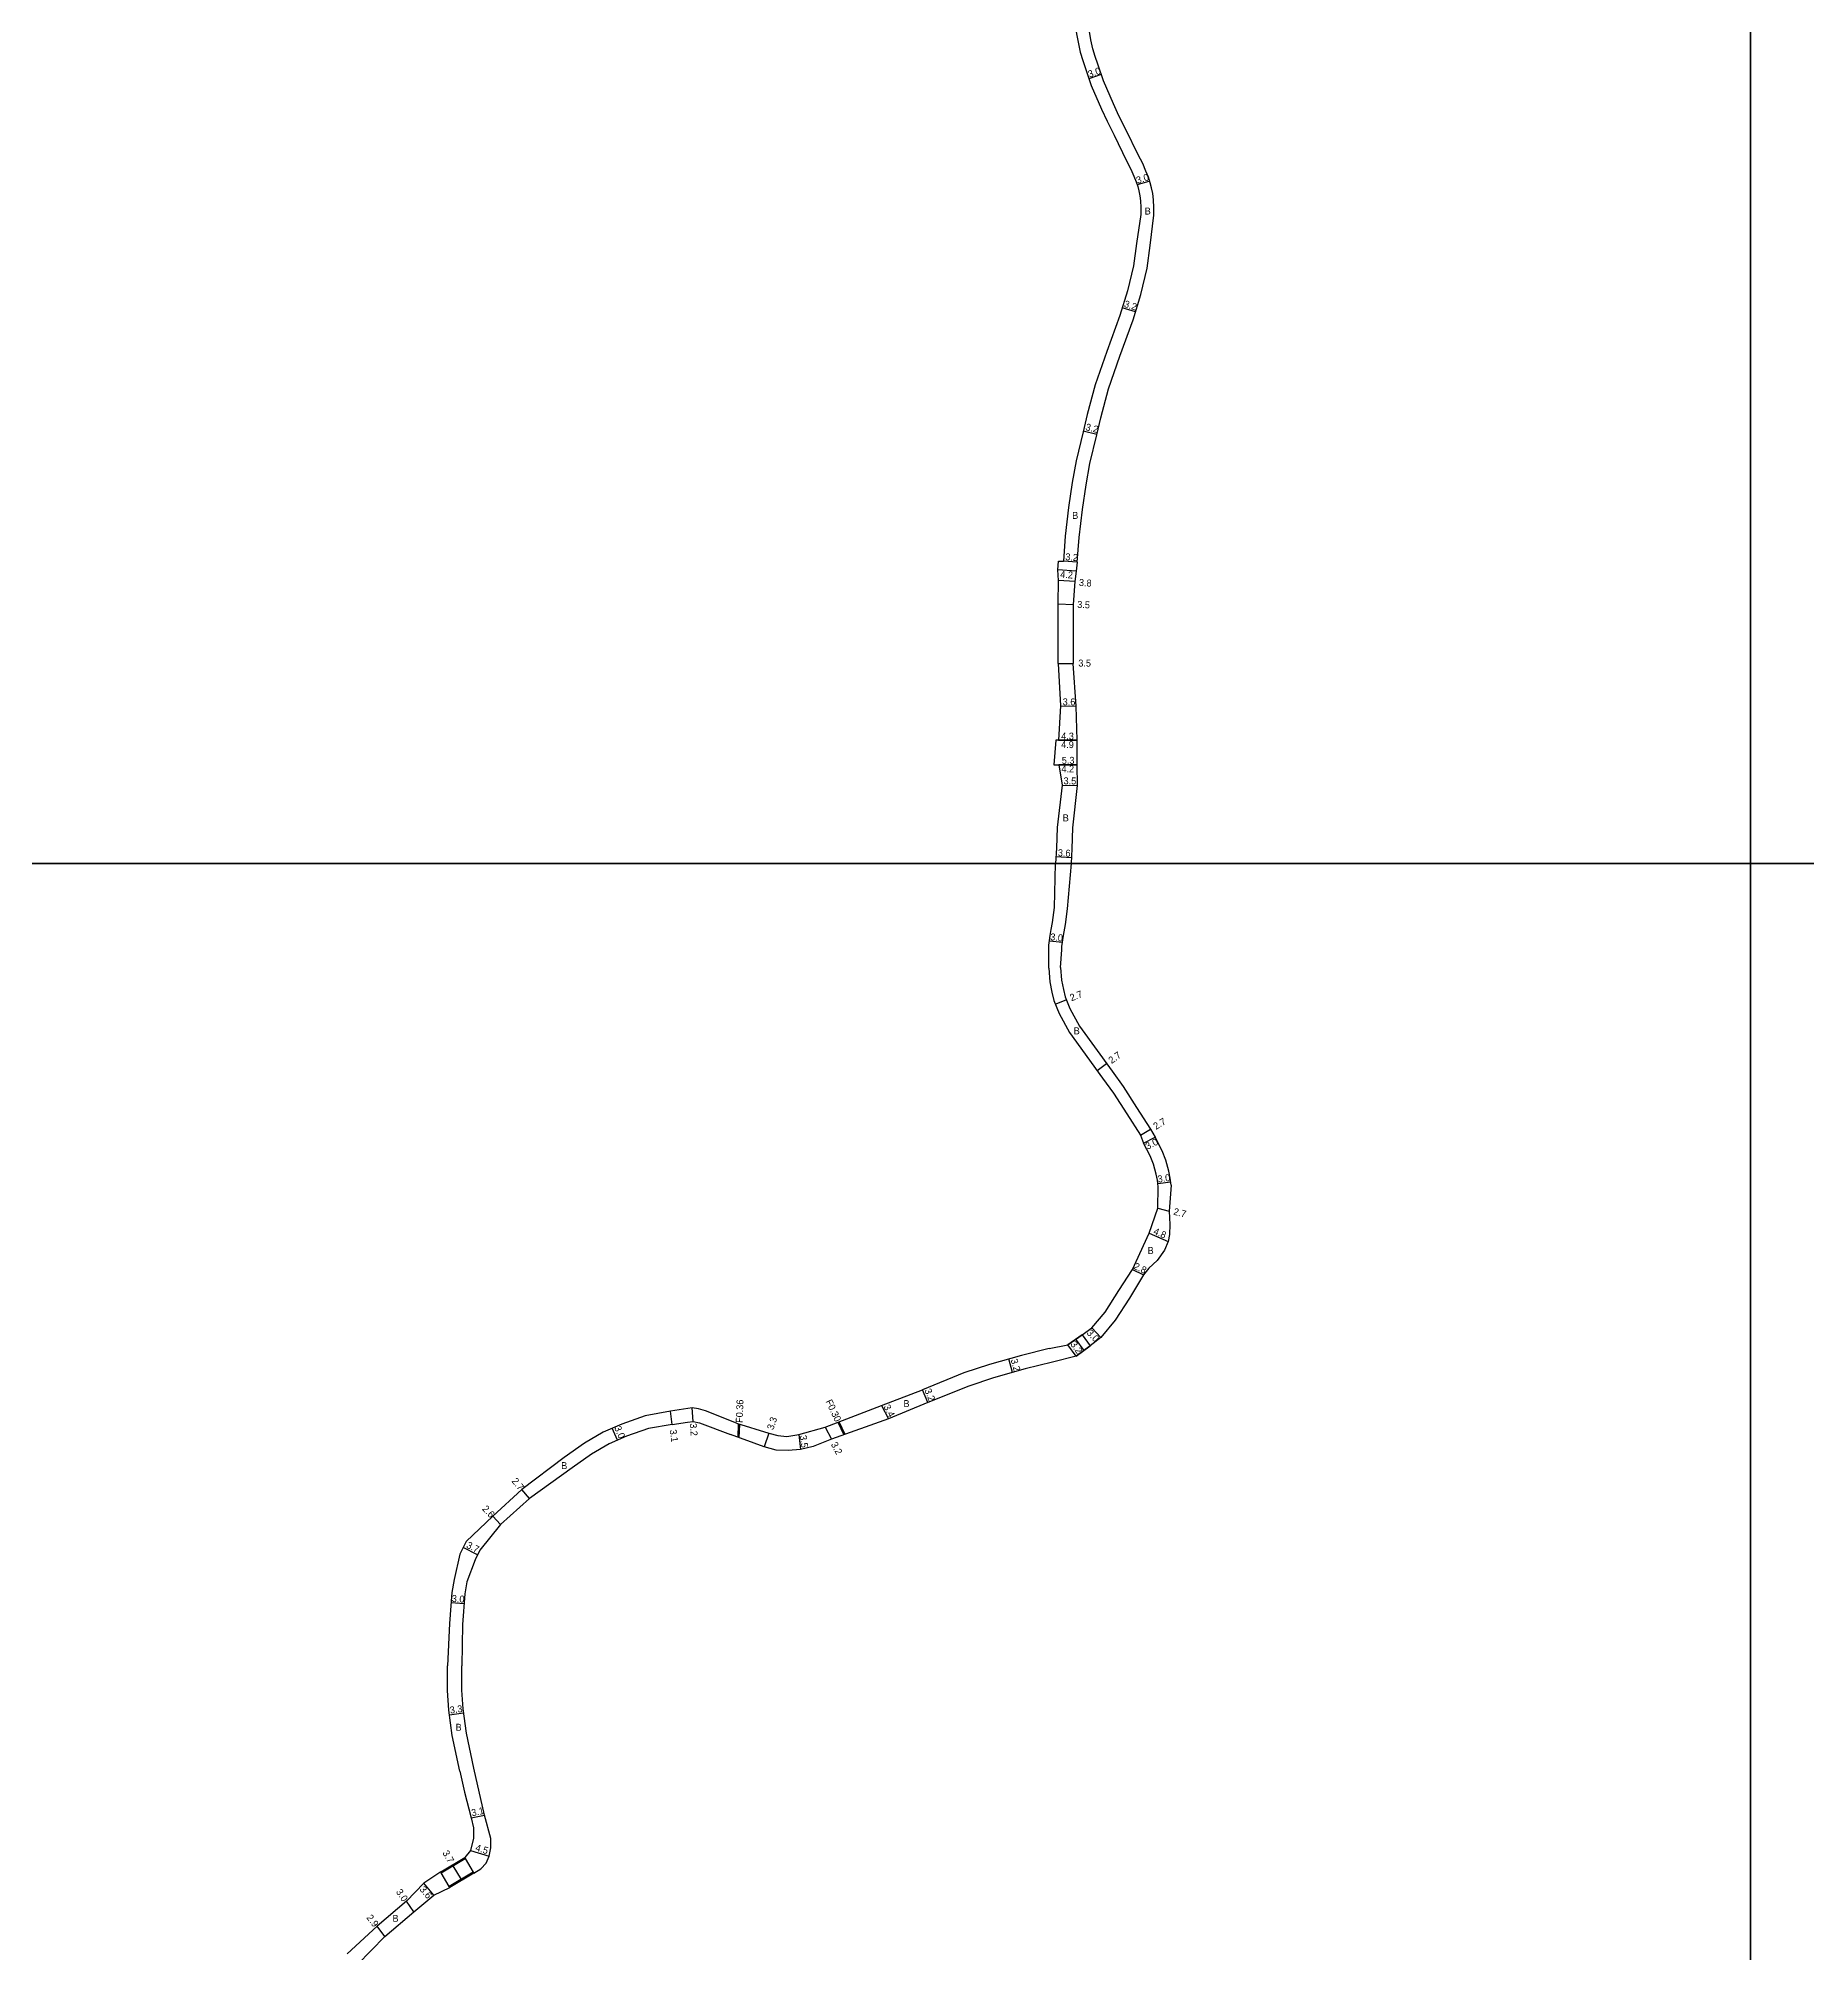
# Model space of a CAD drawing. Header units: metres. Extents: x 4000 to 8000, y -96000 to -93000.
# Drawn here: x 4406.6 to 4813.1, y -94450.6 to -94010.3 of the extents above; entities that cross this region are included whole.
import ezdxf

# ---------------------------------------------------------------- set-up
doc = ezdxf.new("R2010")
doc.units = ezdxf.units.M
doc.header["$LTSCALE"] = 2.5
for name, color, linetype in [('側溝・桝', 7, 'Continuous'), ('図郭', 7, 'Continuous'), ('幅員', 7, 'Continuous'), ('舗装', 7, 'Continuous'), ('道路', 7, 'Continuous')]:
    doc.layers.add(name, color=color, linetype=linetype)
doc.styles.get("Standard").update_dxf_attribs({"font": ''})
doc.styles.get('Standard').set_extended_font_data('@MS PGothic')

msp = doc.modelspace()

# ---------------------------------------------------------------- linework, layer by layer
at = {"layer": '側溝・桝'}
for points in [[(4567.38, -94328.78), (4567.26, -94331.83)], [(4567.62, -94331.96), (4567.74, -94328.89)], [(4590.27, -94328.39), (4591.64, -94331.31)], [(4591.92, -94331.21), (4590.56, -94328.28)]]:
    msp.add_lwpolyline(points, dxfattribs=at)
at = {"layer": '図郭'}
for points in [[(4000, -94200), (4800, -94200), (4800, -93600), (4000, -93600)], [(4800, -94200), (5600, -94200), (5600, -93600), (4800, -93600)], [(4000, -94800), (4800, -94800), (4800, -94200), (4000, -94200)], [(4800, -94800), (5600, -94800), (5600, -94200), (4800, -94200)]]:
    msp.add_lwpolyline(points, close=True, dxfattribs=at)
at = {"layer": '幅員'}
for points in [[(4650.79, -94018.66), (4647.95, -94019.63)], [(4661.92, -94043.13), (4659.06, -94044.04)], [(4658.67, -94073.21), (4655.61, -94072.27)], [(4649.78, -94101.4), (4646.67, -94100.66)], [(4645.28, -94130.75), (4642.09, -94130.51)], [(4645, -94132.77), (4640.81, -94132.46)], [(4644.74, -94135.18), (4640.94, -94134.94)], [(4640.9, -94140.31), (4644.35, -94140.49)], [(4640.86, -94154.01), (4644.36, -94154.02)], [(4641.44, -94163.77), (4645.04, -94163.81)], [(4645.28, -94171.68), (4640.38, -94171.65)], [(4640.98, -94171.65), (4645.28, -94171.68)], [(4639.93, -94177.28), (4645.23, -94177.28)], [(4645.23, -94177.28), (4641.02, -94177.28)], [(4641.81, -94181.98), (4645.31, -94182.03)], [(4643.99, -94198.69), (4640.4, -94198.49)], [(4638.88, -94217.75), (4641.86, -94218.08)], [(4640.22, -94232.3), (4642.73, -94231.3)], [(4649.82, -94247.57), (4652.01, -94245.99)], [(4659.78, -94262.46), (4662.1, -94261.08)], [(4660.51, -94264.24), (4663.16, -94262.85)], [(4663.79, -94273.57), (4666.76, -94273.15)], [(4663.78, -94279.21), (4666.4, -94279.89)], [(4661.79, -94284.98), (4666.19, -94286.88)], [(4657.95, -94293.31), (4660.49, -94294.51)], [(4648.62, -94306.74), (4650.68, -94308.92)], [(4644.91, -94309.34), (4646.77, -94311.95)], [(4630.4, -94316.95), (4629.54, -94313.87)], [(4610.93, -94323.9), (4609.72, -94320.93)], [(4557.01, -94328.27), (4556.77, -94325.08)], [(4600.33, -94324.59), (4601.87, -94327.62)], [(4539.62, -94332.52), (4538.43, -94329.76)], [(4552.23, -94328.9), (4551.79, -94325.83)], [(4587.32, -94329.5), (4588.83, -94332.33)], [(4574.38, -94330.92), (4573.32, -94334.04)], [(4581.27, -94331.21), (4581.67, -94334.69)], [(4519.39, -94345.96), (4517.68, -94343.87)], [(4512.79, -94351.89), (4511, -94350)], [(4507.48, -94358.9), (4504.18, -94357.21)], [(4501.39, -94369.84), (4504.38, -94370.05)], [(4501, -94395.62), (4504.27, -94395.16)], [(4506.03, -94419.35), (4509.06, -94418.7)], [(4505.88, -94426.8), (4510.17, -94428.15)], [(4501.83, -94430.35), (4503.68, -94433.5)], [(4497.44, -94437.12), (4495.13, -94434.36)], [(4492.81, -94440.94), (4491.12, -94438.46)], [(4486.14, -94446.57), (4484.38, -94444.26)]]:
    msp.add_lwpolyline(points, dxfattribs=at)
at = {"layer": '道路'}
for points in [[(4644.35, -94003.63), (4644.64, -94005.74), (4644.85, -94007.78), (4645.12, -94009.28), (4645.45, -94011.23), (4645.93, -94013.49), (4646.54, -94015.44), (4647.15, -94017.26), (4648.47, -94021.17), (4650.87, -94026.59), (4652.12, -94029.39), (4653.72, -94032.62), (4656.59, -94038.48), (4657.6, -94040.37), (4658.26, -94042.01), (4658.84, -94043.34), (4659.17, -94044.37), (4659.44, -94045.42), (4659.68, -94046.54), (4659.84, -94047.72), (4659.9, -94049.25), (4659.9, -94050.81), (4658.89, -94057.52)], [(4662.06, -94057.95), (4662.9, -94050.95), (4662.9, -94049.19), (4662.83, -94047.46), (4662.64, -94046.02), (4662.36, -94044.72), (4662.05, -94043.53), (4661.65, -94042.27), (4661.02, -94040.84), (4660.32, -94039.09), (4659.26, -94037.11), (4656.41, -94031.29), (4654.84, -94028.12), (4653.61, -94025.37), (4651.27, -94020.08), (4649.99, -94016.3), (4649.39, -94014.52), (4648.84, -94012.74), (4648.4, -94010.66), (4648.07, -94008.76), (4647.82, -94007.36), (4647.61, -94005.38), (4647.33, -94003.24)], [(4658.89, -94057.52), (4658.21, -94062.6), (4656.81, -94068.37), (4655.07, -94074.03), (4652.04, -94082.32), (4649.38, -94089.99), (4647.58, -94096.81), (4646.65, -94100.74), (4645.06, -94107.43), (4644.13, -94112.42), (4643.3, -94118.18), (4642.52, -94124.76), (4642.09, -94130.51)], [(4645.28, -94130.75), (4645.71, -94125.07), (4646.47, -94118.6), (4647.29, -94112.94), (4648.19, -94108.09), (4649.76, -94101.48), (4650.68, -94097.59), (4652.44, -94090.93), (4655.05, -94083.4), (4658.11, -94075.05), (4659.9, -94069.22), (4661.36, -94063.19), (4662.06, -94057.95)], [(4640.86, -94154.01), (4640.9, -94140.31), (4640.94, -94134.94), (4640.81, -94132.46), (4640.94, -94130.54), (4642.09, -94130.51)], [(4645.28, -94130.75), (4645, -94132.77), (4644.74, -94135.18), (4644.35, -94140.49), (4644.36, -94154.02)], [(4640.86, -94154.01), (4641.44, -94163.77), (4640.98, -94171.65), (4640.38, -94171.65), (4639.93, -94177.28), (4641.02, -94177.28), (4641.81, -94181.98), (4640.67, -94191.68)], [(4644.27, -94191.79), (4645.31, -94182.03), (4645.23, -94177.28), (4645.28, -94171.68), (4645.04, -94163.81), (4644.36, -94154.02)], [(4640.67, -94191.68), (4640.51, -94196.43), (4640.31, -94200)], [(4643.92, -94200), (4644.11, -94196.59), (4644.27, -94191.79)], [(4638.77, -94224.04), (4638.71, -94219.72), (4638.77, -94218.78), (4638.89, -94217.7), (4639.07, -94216.52), (4639.3, -94215.15), (4639.59, -94213.54), (4640.03, -94210.08), (4640.31, -94200)], [(4641.46, -94223.88), (4641.71, -94219.85), (4641.76, -94219.03), (4641.86, -94218.1), (4642.03, -94217), (4642.26, -94215.66), (4642.56, -94213.99), (4643.01, -94210.37), (4643.92, -94200)], [(4638.77, -94224.04), (4638.94, -94227.15), (4639.45, -94229.53), (4639.88, -94231.45), (4641.09, -94234.48), (4643.47, -94238.81), (4651.08, -94249.32), (4653.58, -94252.78), (4656.63, -94257.54)], [(4641.46, -94223.88), (4641.62, -94226.79), (4642.08, -94228.95), (4642.47, -94230.64), (4643.54, -94233.32), (4645.76, -94237.36), (4653.27, -94247.74), (4655.81, -94251.26), (4658.9, -94256.08)], [(4656.63, -94257.54), (4659.78, -94262.46), (4660.51, -94264.24)], [(4658.9, -94256.08), (4662.1, -94261.08), (4663.16, -94262.85)], [(4666.87, -94273.9), (4666.64, -94272.31), (4666.33, -94270.7), (4665.62, -94268.2), (4664.81, -94265.99), (4663.16, -94262.85)], [(4663.9, -94274.32), (4663.68, -94272.8), (4663.41, -94271.4), (4662.77, -94269.13), (4662.06, -94267.21), (4660.51, -94264.24)], [(4638.79, -94311.46), (4643.14, -94310.6), (4646.4, -94308.28), (4648.62, -94306.74), (4651.7, -94303.14), (4654.86, -94298.1), (4657.95, -94293.31), (4661.79, -94284.98), (4663.78, -94279.21), (4663.9, -94274.32)], [(4666.87, -94273.9), (4666.4, -94279.89), (4666.55, -94282.99), (4666.49, -94285.29), (4666.19, -94286.88), (4665.34, -94288.83), (4663.61, -94291.25), (4661.73, -94292.99), (4660.49, -94294.51), (4657.3, -94299.9), (4654.01, -94304.93), (4650.68, -94308.92), (4648.26, -94310.88), (4645, -94313.21), (4639.57, -94314.57)], [(4638.79, -94311.46), (4632.46, -94313.05), (4625.09, -94315.12), (4619.23, -94317.07), (4609.72, -94320.93)], [(4646.4, -94308.28), (4643.14, -94310.6)], [(4645, -94313.21), (4648.26, -94310.88)], [(4639.57, -94314.57), (4633.28, -94316.15), (4626.03, -94318.18), (4620.34, -94320.08), (4610.93, -94323.9)], [(4566.95, -94328.65), (4574.38, -94330.92), (4576.46, -94331.48), (4578.55, -94331.66), (4581.27, -94331.21), (4587.32, -94329.5), (4600.33, -94324.59), (4609.72, -94320.93)], [(4566.95, -94328.65), (4559.88, -94325.77), (4558.22, -94325.3), (4556.77, -94325.08), (4551.79, -94325.83)], [(4610.93, -94323.9), (4601.87, -94327.62), (4588.83, -94332.33), (4584.56, -94333.98), (4581.67, -94334.69), (4578.85, -94334.92), (4576.07, -94334.79), (4573.32, -94334.04), (4565.61, -94331.23)], [(4551.79, -94325.83), (4545.97, -94326.97), (4540.63, -94328.82), (4536.35, -94330.66), (4532.04, -94333.21), (4527.41, -94336.51), (4517.68, -94343.87)], [(4552.23, -94328.9), (4546.73, -94329.88), (4541.71, -94331.62), (4537.71, -94333.34), (4533.67, -94335.73), (4529.21, -94338.91), (4519.39, -94345.96)], [(4552.23, -94328.9), (4555.73, -94328.36), (4557.01, -94328.27), (4558.45, -94328.58), (4565.61, -94331.23)], [(4504.88, -94355.85), (4511, -94350), (4517.68, -94343.87)], [(4519.39, -94345.96), (4512.79, -94351.89), (4508.03, -94357.81)], [(4504.88, -94355.85), (4503.43, -94358.69), (4502.07, -94364.54)], [(4508.03, -94357.81), (4506.9, -94360.02), (4505.03, -94365.06)], [(4502.07, -94364.54), (4501.55, -94367.5), (4501.05, -94374.69), (4500.56, -94384.4)], [(4505.03, -94365.06), (4504.53, -94367.87), (4504.04, -94374.86), (4503.86, -94384.4)], [(4503.38, -94408.59), (4501.68, -94400.41), (4500.86, -94394.59), (4500.56, -94390.06), (4500.56, -94384.4)], [(4506.61, -94407.92), (4504.93, -94399.84), (4504.15, -94394.25), (4503.86, -94389.95), (4503.86, -94384.4)], [(4503.38, -94408.59), (4504.45, -94413.4), (4506.03, -94419.35), (4506.54, -94421.64), (4506.56, -94423.99), (4505.88, -94426.8), (4504.53, -94428.48), (4504.66, -94428.7), (4499.13, -94431.93), (4499.01, -94431.71)], [(4501.1, -94435.3), (4500.97, -94435.08), (4506.5, -94431.85), (4506.62, -94432.07), (4508.2, -94431.04), (4509.48, -94429.75), (4510.17, -94428.15), (4510.54, -94426.21), (4510.53, -94424.04), (4509.06, -94418.7), (4506.61, -94407.92)], [(4499.01, -94431.71), (4495.13, -94434.36), (4491.12, -94438.46), (4484.38, -94444.26), (4477.52, -94450.61)], [(4479.89, -94453.05), (4486.14, -94446.57), (4492.81, -94440.94), (4497.44, -94437.12), (4501.1, -94435.3)]]:
    msp.add_lwpolyline(points, dxfattribs=at)
for points in [[(4643.14, -94310.6), (4646.4, -94308.28), (4648.26, -94310.88), (4645, -94313.21)], [(4499.13, -94431.93), (4499.01, -94431.71), (4504.53, -94428.48), (4504.66, -94428.7)], [(4499.13, -94431.93), (4504.66, -94428.7), (4506.5, -94431.85), (4500.97, -94435.08)], [(4506.5, -94431.85), (4506.62, -94432.07), (4501.1, -94435.3), (4500.97, -94435.08)]]:
    msp.add_lwpolyline(points, close=True, dxfattribs=at)

# ---------------------------------------------------------------- texts
at = {"layer": '側溝・桝'}
for s, rotation, p in [('F0.36', 87.8097, (4568.39, -94328.58)), ('F0.30', 295.0418, (4587.4, -94323.62))]:
    msp.add_text(s, height=1.6, rotation=rotation, dxfattribs=at).set_placement(p)
at = {"layer": '幅員'}
for s, rotation, p in [('3.0', 18.7249, (4648.07, -94019.4)), ('3.0', 17.6741, (4659.12, -94043.79)), ('3.2', 342.9578, (4655.9, -94072.05)), ('3.2', 346.7062, (4647.07, -94100.38)), ('3.2', 355.7166, (4642.47, -94130.27)), ('4.2', 355.7812, (4641.32, -94134.3)), ('3.8', 356.3484, (4645.62, -94136.18)), ('3.5', 357.0376, (4645.24, -94141.22)), ('3.5', 359.8844, (4645.52, -94154.72)), ('3.6', 359.2419, (4641.92, -94163.62)), ('4.3', 359.6845, (4641.59, -94171.49)), ('4.9', 359.6802, (4641.57, -94173.45)), ('5.3', 0.0681, (4641.72, -94177.08)), ('4.2', 0.0757, (4641.64, -94179.04)), ('3.5', 359.1944, (4642.12, -94181.78)), ('3.6', 356.8316, (4640.78, -94198.28)), ('3.0', 353.7064, (4639, -94217.6)), ('2.7', 21.7134, (4643.95, -94231.68)), ('2.7', 35.9047, (4653.17, -94246.09)), ('2.7', 30.7841, (4663.34, -94261.23)), ('3.0', 27.6272, (4661.45, -94265.82)), ('3.0', 8.0192, (4663.85, -94273.33)), ('2.7', 345.5172, (4667.26, -94280.67)), ('4.8', 336.6438, (4662.63, -94285.1)), ('2.8', 334.6823, (4658.09, -94293.09)), ('3.0', 313.2521, (4647.32, -94307.99)), ('3.2', 305.5377, (4643.6, -94310.49)), ('3.2', 285.665, (4629.96, -94314.06)), ('3.2', 292.084, (4610.13, -94321.05)), ('3.4', 297.0178, (4600.72, -94324.83)), ('3.0', 293.344, (4538.85, -94329.66)), ('3.1', 278.2164, (4551.61, -94330.19)), ('3.2', 274.4275, (4556.25, -94328.71)), ('3.3', 71.2631, (4575.43, -94330.29)), ('3.5', 276.6772, (4581.53, -94331.46)), ('3.2', 297.9898, (4588.61, -94333.46)), ('2.7', 309.5149, (4515.22, -94342)), ('2.6', 313.3946, (4508.42, -94348.41)), ('3.7', 332.9086, (4504.75, -94357.16)), ('3.0', 355.9857, (4501.51, -94369.68)), ('3.3', 7.9895, (4501.22, -94395.39)), ('3.1', 12.1214, (4506.24, -94419)), ('3.7', 300.2912, (4499.34, -94427.38)), ('4.5', 342.5199, (4506.86, -94426.84)), ('3.0', 304.2144, (4488.65, -94436.35)), ('3.6', 309.8952, (4494.06, -94435.84)), ('2.9', 307.1663, (4481.85, -94442.29))]:
    msp.add_text(s, height=1.6, rotation=rotation, dxfattribs=at).set_placement(p)
at = {"layer": '舗装'}
for p in [(4660.77, -94050.84), (4644.12, -94120.78), (4641.94, -94190.3), (4644.45, -94239.25), (4661.44, -94289.74), (4605.34, -94324.92), (4526.7, -94339.18), (4502.43, -94399.31), (4487.93, -94443.22)]:
    msp.add_text('B', height=1.6, dxfattribs=at).set_placement(p)

doc.saveas('drawing.dxf')
